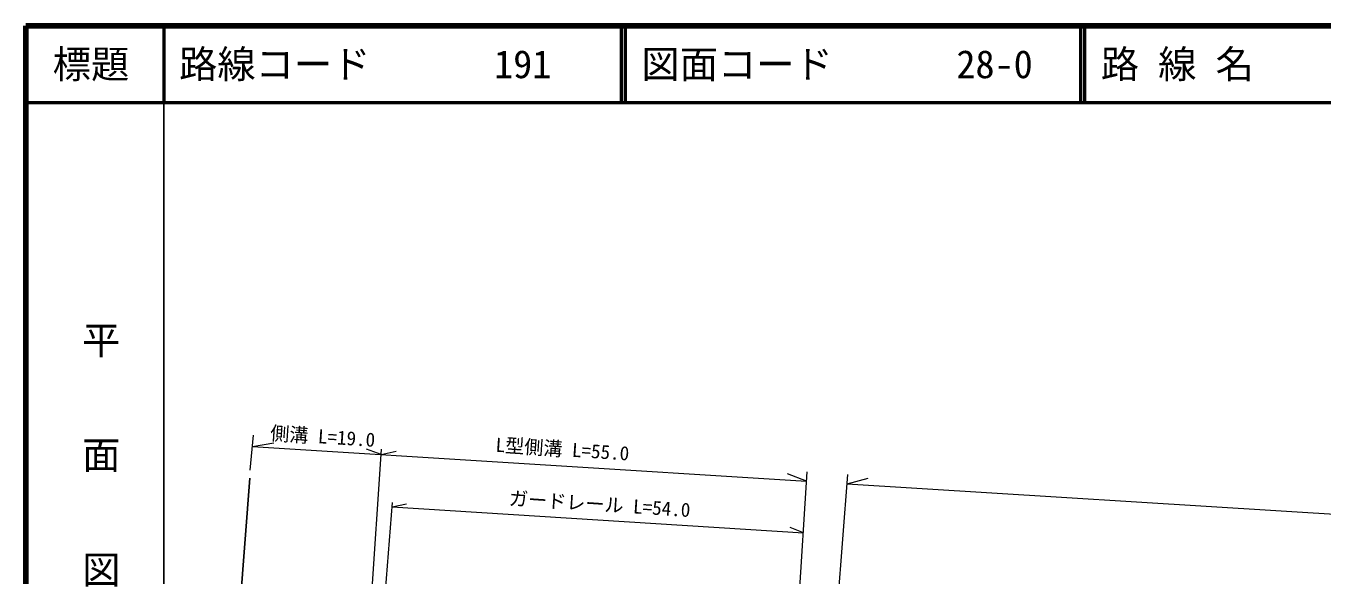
# Model space of a CAD drawing. Units: millimetres, scale not verified. Extents: x 40000 to 680000, y 20000 to 380000.
# Drawn here: x 40000 to 209282, y 308219 to 380000 of the extents above; entities that cross this region are included whole.
import ezdxf
from ezdxf.enums import TextEntityAlignment as Align

# ---------------------------------------------------------------- set-up
doc = ezdxf.new("R2010")
doc.units = ezdxf.units.MM
doc.header["$LTSCALE"] = 1000
for name, color, linetype, lineweight in [('M-BGD', 7, 'Continuous', 25), ('M-STR-HTXT', 7, 'Continuous', 13), ('M-TTL', 2, 'Continuous', 140), ('M-TTL-BAND', 7, 'Continuous', 25), ('M-TTL-LINE', 7, 'Continuous', 50), ('M-TTL-TXT', 7, 'Continuous', 50)]:
    doc.layers.add(name, color=color, linetype=linetype, lineweight=lineweight)
doc.styles.add('@ＭＳ ゴシック', font='')
doc.styles.add('ＭＳ ゴシック', font='')
doc.styles.get('@ＭＳ ゴシック').set_extended_font_data('@MS Gothic')
doc.styles.get('ＭＳ ゴシック').set_extended_font_data('MS Gothic')

msp = doc.modelspace()

# ---------------------------------------------------------------- linework, layer by layer
at = {"layer": 'M-BGD'}
msp.add_line((69263, 320898), (63196, 241828), dxfattribs=at)
at = {"layer": 'M-STR-HTXT'}
for p, q in [((69301, 321951), (69715, 326508)), ((69582, 325042), (72367, 325514)), ((69582, 325042), (141966, 320499)), ((83468, 280112), (86451, 324685)), ((86404, 323986), (84462, 324685)), ((86404, 323986), (88356, 324437)), ((139148, 276260), (142043, 321703)), ((141966, 320499), (139474, 321454)), ((143865, 276467), (147345, 321371)), ((147252, 320167), (149996, 320874)), ((147252, 320167), (332773, 308525)), ((84877, 279781), (87859, 317726)), ((87813, 317132), (89723, 317519)), ((87813, 317132), (141537, 313761)), ((141537, 313761), (139806, 314453))]:
    msp.add_line(p, q, dxfattribs=at)
at = {"layer": 'M-TTL'}
for p, q in [((40000, 380000), (40000, 20000)), ((680000, 380000), (40000, 380000))]:
    msp.add_line(p, q, dxfattribs=at)
at = {"layer": 'M-TTL-BAND'}
msp.add_line((58000, 370000), (58000, 20000), dxfattribs=at)
at = {"layer": 'M-TTL-LINE'}
for p, q in [((58000, 380000), (58000, 370000)), ((117750, 380000), (117750, 370000)), ((118250, 380000), (118250, 370000)), ((177750, 380000), (177750, 370000)), ((178250, 380000), (178250, 370000)), ((40000, 370000), (680000, 370000))]:
    msp.add_line(p, q, dxfattribs=at)

# ---------------------------------------------------------------- texts
at = {"layer": 'M-STR-HTXT', "style": 'ＭＳ ゴシック'}
for s, p in [('側溝 L=19.0', (71818, 325332)), ('L型側溝 L=55.0', (101257, 323805)), ('ガードレール L=54.0', (103001, 316826))]:
    msp.add_text(s, height=1833, rotation=356.196, dxfattribs=at).set_placement(p, align=Align.BOTTOM_LEFT)
at = {"layer": 'M-TTL-BAND', "style": '@ＭＳ ゴシック'}
msp.add_text('平\u3000\u3000面\u3000\u3000図', height=3666, rotation=270, dxfattribs=at).set_placement((49777, 306475), align=Align.MIDDLE_RIGHT)
at = {"layer": 'M-TTL-TXT', "style": 'ＭＳ ゴシック'}
msp.add_text('標題', height=3666, dxfattribs=at).set_placement((48500, 375000), align=Align.MIDDLE_CENTER)
for s, p in [('路線コード', (60000, 375000)), ('191', (101142, 375000)), ('図面コード', (120380, 375000)), ('28-0', (161521, 375000)), ('路 線 名', (180380, 375000))]:
    msp.add_text(s, height=3666, dxfattribs=at).set_placement(p, align=Align.MIDDLE_LEFT)

doc.saveas('drawing.dxf')
